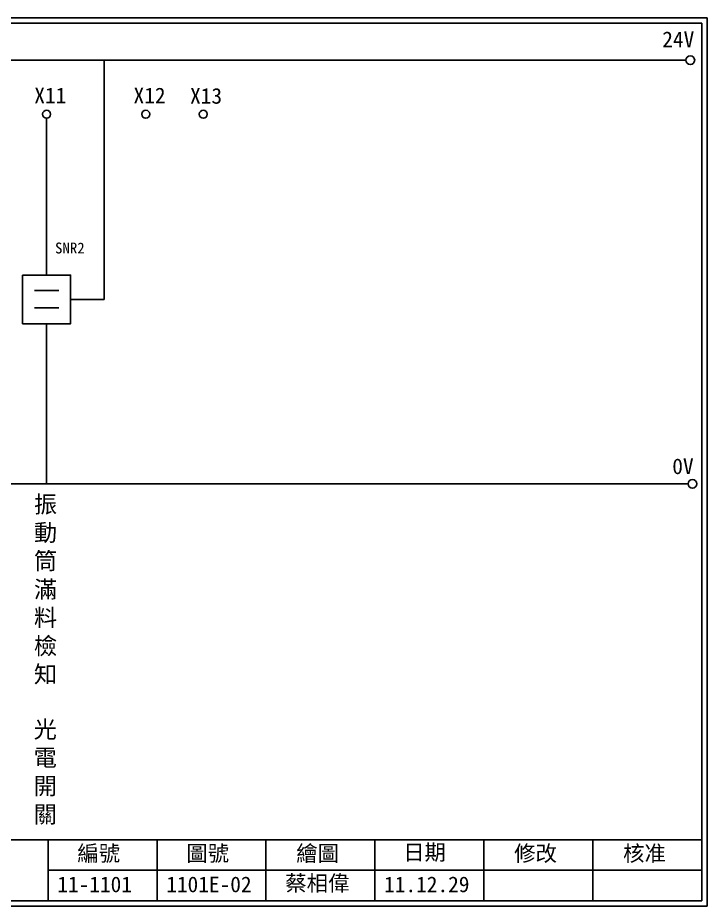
# Model space of a CAD drawing. Extents: x 325 to 612, y 3 to 207.
# Drawn here: x 454.1 to 612.3, y 3 to 207 of the extents above; entities that cross this region are included whole.
import ezdxf

# ---------------------------------------------------------------- set-up
doc = ezdxf.new("R2010")
doc.units = 0
doc.layers.get('0').update_dxf_attribs({"linetype": 'CONTINUOUS'})
doc.layers.add('圖框層', color=7, linetype='CONTINUOUS')
doc.layers.add('標尺寸層', color=3, linetype='CONTINUOUS')
doc.styles.add('CNS', font='romanc.shx', dxfattribs={"bigfont": 'chineset.shx'})
doc.styles.add('STSL', font='KAIU.TTF')

msp = doc.modelspace()

# ---------------------------------------------------------------- linework, layer by layer
for p, q in [((473.95, 142.31), (473.95, 197.22)), ((460.73, 147.89), (460.73, 183.91)), ((466.24, 142.31), (473.95, 142.31)), ((460.73, 136.73), (460.73, 99.96))]:
    msp.add_line(p, q)
msp.add_lwpolyline([(455.21, 147.89), (466.24, 147.89), (466.24, 136.73), (455.21, 136.73)], close=True)
for centre in [(608.44, 197.22), (608.92, 99.96)]:
    msp.add_circle(centre, 1)
at = {"layer": '圖框層', "color": 7}
for p, q in [((612.32, 206.97), (325.32, 206.97)), ((612.32, 3), (612.32, 206.97)), ((611.07, 205.72), (326.57, 205.72)), ((611.07, 4.25), (611.07, 205.72)), ((326.57, 18.25), (611.07, 18.25)), ((461.07, 4.25), (461.07, 18.25)), ((486.07, 4.25), (486.07, 18.25)), ((511.07, 4.25), (511.07, 18.25)), ((536.07, 4.25), (536.07, 18.25)), ((561.07, 4.25), (561.07, 18.25)), ((586.07, 4.25), (586.07, 18.25)), ((461.07, 11.25), (611.07, 11.25)), ((326.57, 4.25), (611.07, 4.25)), ((325.32, 3), (612.32, 3))]:
    msp.add_line(p, q, dxfattribs=at)
at = {"layer": '標尺寸層', "color": 7}
for p, q in [((329.84, 197.22), (607.44, 197.22)), ((457.97, 144.34), (463.53, 144.34)), ((457.97, 140.37), (463.53, 140.37)), ((330.05, 99.96), (607.92, 99.96))]:
    msp.add_line(p, q, dxfattribs=at)
for centre in [(460.73, 184.83), (483.5, 184.83), (496.68, 184.83)]:
    msp.add_circle(centre, 0.92, dxfattribs=at)

# ---------------------------------------------------------------- texts
at = {"layer": '圖框層', "color": 4, "style": 'STSL'}
for s, height, p in [('24V', 3.6, (602, 200.22)), ('X11', 3.6, (457.91, 187.33)), ('X12', 3.6, (480.68, 187.33)), ('X13', 3.6, (493.66, 187.24)), ('SNR2', 2.5, (462.67, 152.86)), ('0V', 3.6, (604.3, 102.2)), ('編號', 3.6, (467.78, 13.34)), ('圖號', 3.6, (492.78, 13.34)), ('繪圖', 3.6, (518.01, 13.34)), ('日期', 3.6, (542.54, 13.59)), ('修改', 3.6, (568.01, 13.34)), ('核准', 3.6, (593.01, 13.34)), ('蔡相偉', 3.6, (515.5, 6.47)), ('11-1101', 3.6, (463.18, 6.22)), ('1101E-02', 3.6, (488.18, 6.22)), ('11.12.29', 3.6, (538.18, 6.22))]:
    msp.add_text(s, height=height, dxfattribs=at).set_placement(p)
at = {"layer": '標尺寸層', "color": 7, "char_height": 3.9, "width": 4.9608, "attachment_point": 1, "style": 'CNS'}
for s, insert in [('{\\fDFKai-SB|b0|i0|c136|p65;振動筒滿料檢知}', (457.83, 97.23)), ('{\\fDFKai-SB|b0|i0|c136|p65;光電開關}', (457.77, 45.55))]:
    msp.add_mtext(s, dxfattribs=dict(at, insert=insert))

doc.saveas('drawing.dxf')
